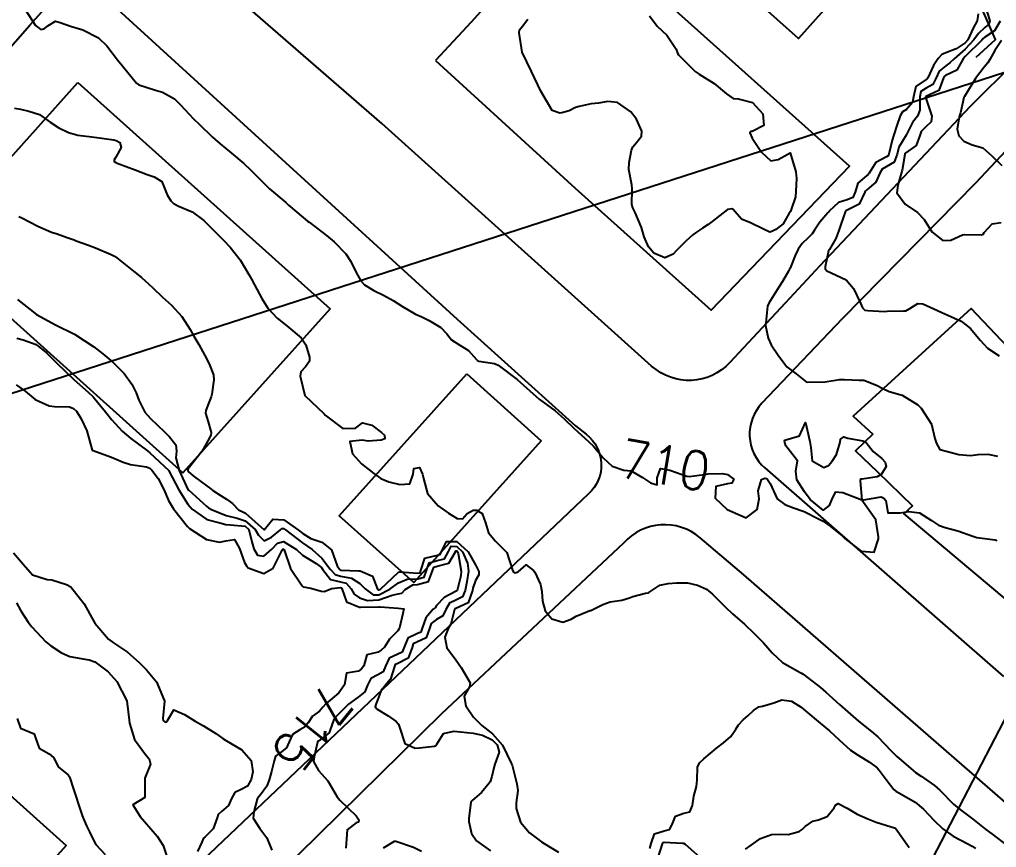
# Model space of a CAD drawing. Header units: metres. Extents: x 286371 to 293043, y 7462578 to 7466404.
# Drawn here: x 289994.6 to 290096.1, y 7463833.3 to 7463919.3 of the extents above; entities that cross this region are included whole.
import ezdxf
from ezdxf.enums import TextEntityAlignment as Align

# ---------------------------------------------------------------- set-up
doc = ezdxf.new("R2010")
doc.units = ezdxf.units.M
doc.header["$MEASUREMENT"] = 0
doc.linetypes.add('CONTINUO', pattern=[0])
for name, color, linetype in [('Cotas', 45, 'Continuous'), ('Curvas de Nivel 1m', 11, 'Continuous'), ('Curvas de Nivel 5m', 15, 'Continuous'), ('Divisas', 45, 'Continuous'), ('Edificações', 30, 'Continuous'), ('TEXTO', 45, 'Continuous'), ('Vias primárias', 230, 'Continuous')]:
    doc.layers.add(name, color=color, linetype=linetype)
doc.styles.add('Style-STANDARD', font='STANDARD.shx')

msp = doc.modelspace()

# ---------------------------------------------------------------- linework, layer by layer
at = {"layer": 'Curvas de Nivel 1m', "flags": 128}
for points, elevation in [([(290094.88, 7463920.71), (290095.35, 7463919.18), (290095.23, 7463918.8), (290094.84, 7463918.51), (290094.17, 7463917.86), (290093.71, 7463917.2), (290092.81, 7463916.24), (290091.66, 7463915.24), (290091.22, 7463914.81), (290090.78, 7463914.52), (290090.09, 7463913.95), (290089.78, 7463913.27), (290089.46, 7463912.57), (290088.75, 7463912.18), (290088.2, 7463911.84), (290088.08, 7463911.29), (290088.09, 7463909.91), (290087.84, 7463909.3), (290087.35, 7463908.64), (290086.66, 7463907.31), (290085.93, 7463906.05), (290085.73, 7463905.33), (290085.43, 7463904.52), (290084.61, 7463904.01), (290084.18, 7463903.78), (290083.94, 7463903.35), (290083.52, 7463902.43), (290082.58, 7463901.62), (290082.45, 7463901.5), (290082.4, 7463901.38), (290081.78, 7463900.16), (290080.55, 7463899.53), (290080.46, 7463899.5), (290080.38, 7463899.41), (290079.91, 7463898.02), (290079.68, 7463897.42), (290079.36, 7463896.56), (290078.7, 7463895.43), (290078.61, 7463895.3), (290078.47, 7463894.63), (290078.28, 7463893.62), (290078.28, 7463893.44), (290078.45, 7463893.21), (290078.88, 7463893), (290080.44, 7463892.28), (290081.21, 7463891.39), (290081.93, 7463889.85), (290082.13, 7463889.38), (290082.39, 7463889.14), (290082.68, 7463889.08), (290084.39, 7463888.99), (290084.72, 7463889.01), (290086.39, 7463889.05), (290086.63, 7463889.07), (290087.07, 7463889.3), (290087.88, 7463889.82), (290088.4, 7463889.79), (290089.55, 7463889.27), (290090.39, 7463888.88), (290091.02, 7463888.61), (290092.38, 7463887.99), (290093.37, 7463887.21), (290094.35, 7463886), (290095.13, 7463885.18), (290096.32, 7463884.39)], 708), ([(290094.14, 7463919.92), (290094.06, 7463919.2), (290093.62, 7463918.43), (290093.07, 7463917.21), (290092.82, 7463916.9), (290091.86, 7463916.28), (290090.8, 7463915.88), (290090.37, 7463915.7), (290090.01, 7463915.27), (290089.52, 7463914.54), (290088.93, 7463913.28), (290088.87, 7463913.17), (290088.76, 7463913.11), (290087.69, 7463912.36), (290087.43, 7463911.3), (290087.34, 7463910.69), (290086.71, 7463909.99), (290086.3, 7463909.73), (290086.06, 7463909.32), (290085.71, 7463908.3), (290085.39, 7463907.33), (290085.22, 7463906.78), (290084.88, 7463905.34), (290084.81, 7463905.16), (290084.63, 7463905.05), (290083.52, 7463904.46), (290082.82, 7463903.37), (290082.74, 7463903.23), (290082.6, 7463903.11), (290081.66, 7463902.31), (290081.37, 7463901.39), (290081.13, 7463900.83), (290080.56, 7463900.59), (290079.65, 7463900.33), (290078.69, 7463899.43), (290078.63, 7463899.35), (290078.54, 7463899.24), (290077.71, 7463898.26), (290077.17, 7463897.45), (290076.91, 7463897.05), (290076.5, 7463896.64), (290075.89, 7463896.07), (290075.48, 7463895.48), (290075.16, 7463894.8), (290074.62, 7463893.49), (290074.57, 7463893.38), (290074.45, 7463893.17), (290073.82, 7463892.11), (290073.44, 7463891.51), (290072.4, 7463889.87), (290072.27, 7463889.54), (290072.09, 7463887.82), (290072.08, 7463887.54), (290072.34, 7463886.23), (290072.65, 7463885.53), (290073.37, 7463884.47), (290074.07, 7463883.51), (290074.3, 7463883.25), (290075.27, 7463882.51), (290076.28, 7463881.7), (290076.46, 7463881.66), (290078.28, 7463881.69), (290079.77, 7463881.93), (290080.28, 7463881.94), (290081.79, 7463881.87), (290082.28, 7463881.85), (290083.61, 7463881.35), (290084.27, 7463880.98), (290084.92, 7463880.68), (290086.26, 7463880.31), (290087.9, 7463879.29), (290088.24, 7463878.95), (290089.29, 7463877.27), (290089.65, 7463875.8), (290089.82, 7463875.26), (290090.17, 7463874.67), (290090.96, 7463874.44), (290092.16, 7463874.14), (290093.34, 7463874.03), (290094.16, 7463874.15), (290095.16, 7463874.18), (290096.16, 7463873.97)], 709), ([(290096.45, 7463919.16), (290095.85, 7463918.16), (290094.83, 7463917.48), (290094.67, 7463917.34), (290094.54, 7463917.19), (290092.8, 7463915.47), (290092.61, 7463915.23), (290091.94, 7463914.08), (290090.77, 7463913.5), (290090.62, 7463913.4), (290090.57, 7463913.26), (290090.06, 7463911.95), (290088.73, 7463911.32), (290088.71, 7463911.31), (290088.7, 7463911.28), (290088.73, 7463911.15), (290089.34, 7463909.27), (290089.28, 7463908.68), (290088.68, 7463908.16), (290088.25, 7463907.71), (290088.09, 7463907.29), (290087.72, 7463906.23), (290086.64, 7463905.49), (290086.55, 7463905.4), (290086.53, 7463905.32), (290086.26, 7463903.67), (290086.15, 7463903.32), (290085.81, 7463902.1), (290085.7, 7463901.33), (290086.56, 7463900.15), (290087.85, 7463899.29), (290088.53, 7463898.54), (290089.33, 7463897.27), (290090.5, 7463896.38), (290091.33, 7463896.41), (290092.51, 7463896.96), (290092.74, 7463896.99), (290094.51, 7463896.97), (290094.67, 7463897.03), (290094.77, 7463897.19), (290095.62, 7463898.09), (290096.53, 7463898.25)], 707), ([(290096.56, 7463917.16), (290095.87, 7463916.1), (290095.36, 7463915.18), (290095.15, 7463914.82), (290094.78, 7463914.37), (290093.89, 7463913.2), (290092.73, 7463911.34), (290092.68, 7463911.27), (290092.66, 7463911.23), (290092.31, 7463909.63), (290092.19, 7463909.23), (290091.97, 7463907.94), (290092.15, 7463907.23), (290092.66, 7463906.7), (290093.54, 7463906.32), (290094.65, 7463906.01), (290095.57, 7463905.18), (290096.62, 7463904.17)], 706), ([(289994.1, 7463910.12), (289994.7, 7463910.01), (289995.58, 7463909.82), (289996.7, 7463909.45), (289997.81, 7463908.67), (289998.68, 7463908.07), (289999.7, 7463907.6), (290000.66, 7463907.32), (290002.13, 7463907.14), (290002.66, 7463907.08), (290004.42, 7463906.81), (290004.66, 7463906.76), (290005.02, 7463906.56), (290005.16, 7463906.04), (290004.63, 7463905.01), (290004.44, 7463904.75), (290004.45, 7463904.57), (290004.62, 7463904.47), (290004.77, 7463904.41), (290006.61, 7463903.72), (290007.88, 7463903.24), (290008.6, 7463902.97), (290009.39, 7463902.49), (290009.96, 7463901.1), (290010.32, 7463900.48), (290010.56, 7463900.23), (290011.04, 7463899.98), (290012.55, 7463899.34), (290013.77, 7463898.43), (290014.51, 7463897.68), (290015.78, 7463896.4), (290016.48, 7463895.68), (290017.53, 7463894.37), (290018.44, 7463892.85), (290018.71, 7463892.35), (290019.02, 7463891.75), (290019.77, 7463890.33), (290020.39, 7463889.35), (290021.37, 7463888.31), (290022.36, 7463887.49), (290023.87, 7463886.27), (290024.33, 7463885.53), (290024.71, 7463884.26), (290024.73, 7463883.84), (290024.3, 7463883.23), (290023.84, 7463882.73), (290023.77, 7463882.27), (290024.25, 7463880.26), (290026.23, 7463878.36), (290026.35, 7463878.23), (290028.2, 7463876.83), (290029.51, 7463876.88), (290030.21, 7463877.41), (290031.2, 7463877.17), (290032.2, 7463876.41), (290032.5, 7463876.14), (290032.55, 7463875.77), (290032.18, 7463875.62), (290030.83, 7463875.51), (290030.18, 7463875.63), (290028.9, 7463875.47), (290029.2, 7463874.19), (290030.14, 7463873.18), (290031.42, 7463872.16), (290032.12, 7463871.65), (290032.95, 7463871.29), (290034.11, 7463871), (290035.13, 7463871.07), (290035.48, 7463872.09), (290035.54, 7463872.68), (290036.13, 7463872.77), (290036.46, 7463872.08), (290036.55, 7463871.65), (290036.98, 7463870.07), (290038.08, 7463868.8), (290039.16, 7463868.04), (290040.06, 7463867.5), (290040.61, 7463867.46), (290041.11, 7463868.01), (290041.71, 7463868.36), (290042.07, 7463868.36), (290042.65, 7463867.99), (290043, 7463867.03), (290043.3, 7463865.98), (290044.02, 7463865.14), (290045.2, 7463863.95), (290045.79, 7463862.12), (290045.91, 7463861.94), (290045.97, 7463861.87), (290046.07, 7463861.83), (290046.4, 7463861.93), (290047.23, 7463862.67), (290047.98, 7463862.09), (290048.13, 7463861.9), (290048.71, 7463860.64), (290048.86, 7463859.89), (290048.93, 7463858.89), (290049.19, 7463857.89), (290049.9, 7463857.06), (290051.04, 7463856.71), (290051.9, 7463857.01), (290052.42, 7463857.32), (290053.58, 7463857.82), (290053.82, 7463857.91), (290053.92, 7463857.94), (290055.18, 7463858.55), (290055.93, 7463858.82), (290057.16, 7463858.99), (290057.94, 7463859.25), (290058.29, 7463859.39), (290059.6, 7463859.72), (290059.89, 7463859.77), (290059.95, 7463859.8), (290061.09, 7463860.56), (290061.96, 7463860.74), (290062.83, 7463860.8), (290063.96, 7463860.79), (290065.02, 7463860.57), (290065.94, 7463860.14), (290066.58, 7463859.61), (290067.91, 7463858.28), (290068.66, 7463857.58), (290069.89, 7463856.49), (290070.91, 7463855.55), (290071.86, 7463854.57), (290072.78, 7463853.52), (290073.83, 7463852.53), (290075.68, 7463851.48), (290075.81, 7463851.41), (290075.97, 7463851.31), (290077.79, 7463849.91), (290078.35, 7463849.44), (290079.77, 7463848.16), (290080.62, 7463847.4), (290081.74, 7463846.44), (290083.09, 7463845.36), (290083.72, 7463844.8), (290085.12, 7463843.33), (290085.69, 7463842.78), (290087.4, 7463841.3), (290087.66, 7463841.1), (290088.22, 7463840.72), (290089.63, 7463839.73), (290090.18, 7463839.26), (290091.6, 7463837.82), (290092.31, 7463837.22), (290093.58, 7463836.28), (290094.96, 7463835.18), (290095.56, 7463834.71), (290097.2, 7463833.49)], 711), ([(289994.54, 7463898.85), (289994.85, 7463898.72), (289996.52, 7463897.86), (289997.93, 7463897.25), (289998.51, 7463897.05), (289998.79, 7463896.94), (289999.66, 7463896.64), (290000.29, 7463896.42), (290000.5, 7463896.35), (290001.78, 7463895.89), (290002.49, 7463895.62), (290004.13, 7463894.92), (290004.48, 7463894.74), (290004.71, 7463894.56), (290006.45, 7463893.18), (290007.28, 7463892.52), (290008.42, 7463891.49), (290009.47, 7463890.49), (290010.39, 7463889.65), (290011.48, 7463888.46), (290012.35, 7463887.11), (290012.73, 7463886.44), (290013.22, 7463885.55), (290013.84, 7463884.42), (290014.3, 7463883.57), (290014.76, 7463882.41), (290014.79, 7463881.9), (290014.6, 7463880.41), (290014.53, 7463880.13), (290014.24, 7463879.42), (290013.95, 7463878.7), (290013.93, 7463878.42), (290014.21, 7463877.52), (290014.52, 7463876.41), (290014.47, 7463876.13), (290014.18, 7463875.57), (290013.53, 7463874.43), (290012.14, 7463872.63), (290012.07, 7463872.52), (290012.08, 7463872.46), (290012.13, 7463872.37), (290012.66, 7463871.91), (290014.11, 7463870.86), (290014.34, 7463870.66), (290014.67, 7463870.41), (290015.55, 7463869.85), (290016.09, 7463869.5), (290016.74, 7463869.04), (290017.35, 7463868.37), (290017.86, 7463868.15), (290018.07, 7463868.04), (290020.03, 7463866.32), (290020.93, 7463867.43), (290022.05, 7463867.36), (290023.58, 7463866.27), (290024.03, 7463865.91), (290024.86, 7463865.42), (290026.02, 7463865.04), (290027.02, 7463864.22), (290027.61, 7463862.58), (290027.85, 7463862.21), (290027.91, 7463862.15), (290027.97, 7463862.13), (290029.85, 7463862.05), (290029.97, 7463862.04), (290031.28, 7463861.48), (290031.78, 7463860.15), (290031.86, 7463860.06), (290031.94, 7463860.06), (290032.08, 7463860.14), (290033.97, 7463861.91), (290034.12, 7463861.96), (290035.97, 7463861.79), (290036.21, 7463861.85), (290036.29, 7463862.08), (290036.71, 7463863.36), (290038, 7463863.69), (290038.29, 7463863.76), (290038.44, 7463864.05), (290038.95, 7463865.11), (290040.02, 7463865.08), (290041.19, 7463864.01), (290041.98, 7463862.61), (290042.29, 7463861.99), (290042.32, 7463861.64), (290041.96, 7463861.03), (290041.69, 7463860.25), (290041.65, 7463860), (290041.2, 7463858.73), (290039.92, 7463858.15), (290039.83, 7463858.11), (290039.79, 7463858.03), (290039.4, 7463856.52), (290039.12, 7463856.04), (290038.77, 7463855.14), (290039, 7463854.04), (290039.84, 7463852.89), (290040.48, 7463852.01), (290041.39, 7463850.41), (290041.35, 7463850), (290040.78, 7463849.01), (290040.95, 7463848.01), (290041.74, 7463846.85), (290042.62, 7463845.98), (290043.71, 7463845.12), (290044.77, 7463843.95), (290045.67, 7463842.05), (290045.72, 7463841.93), (290045.75, 7463841.84), (290046.24, 7463839.93), (290046.34, 7463839.21), (290046.19, 7463837.93), (290046.18, 7463837.34), (290046.64, 7463835.92), (290047.56, 7463834.84), (290048.82, 7463833.89), (290049.54, 7463833.43), (290050.58, 7463832.81)], 712), ([(289994.41, 7463890.25), (289996.37, 7463888.69), (289998.36, 7463887.59), (290000.34, 7463886.63), (290002.32, 7463885.31), (290003.26, 7463884.59), (290004.3, 7463883.73), (290005.47, 7463882.56), (290006.27, 7463881.45), (290006.72, 7463880.54), (290006.99, 7463879.78), (290007.63, 7463878.52), (290008.21, 7463877.86), (290009.66, 7463876.49), (290010.19, 7463875.98), (290010.85, 7463875.15), (290010.91, 7463874.47), (290010.85, 7463873.78), (290011.18, 7463872.47), (290012.1, 7463870.51), (290012.15, 7463870.45), (290014.08, 7463868.73), (290014.25, 7463868.59), (290014.55, 7463868.42), (290016.07, 7463867.8), (290017.22, 7463867.53), (290018.05, 7463867.25), (290019.09, 7463866.34), (290019.43, 7463865.74), (290020.02, 7463865.17), (290020.78, 7463865.56), (290021.7, 7463866.3), (290021.9, 7463866.43), (290022.04, 7463866.43), (290022.24, 7463866.29), (290024.01, 7463864.97), (290024.99, 7463864.25), (290025.99, 7463863.36), (290026.88, 7463862.22), (290027.4, 7463861.65), (290027.96, 7463861.5), (290029.07, 7463861.3), (290029.95, 7463860.73), (290030.24, 7463860.46), (290030.49, 7463860.17), (290031.34, 7463859.55), (290031.94, 7463859.57), (290033.06, 7463860.13), (290033.95, 7463860.79), (290034.87, 7463861.19), (290035.96, 7463861.22), (290036.64, 7463861.39), (290036.88, 7463862.07), (290037.16, 7463862.89), (290037.99, 7463863.11), (290038.74, 7463863.3), (290039.15, 7463864.04), (290039.44, 7463864.61), (290040.01, 7463864.59), (290040.62, 7463864.02), (290041.13, 7463862.86), (290041.23, 7463862.01), (290041.06, 7463860.9), (290040.88, 7463860.01), (290040.6, 7463859.35), (290039.93, 7463859), (290039.27, 7463858.69), (290038.88, 7463858.04), (290038.57, 7463857.38), (290037.9, 7463856.98), (290037.37, 7463856.58), (290037.2, 7463856.06), (290036.85, 7463855.09), (290035.86, 7463854.62), (290035.5, 7463854.45), (290035.37, 7463854.09), (290034.97, 7463852.96), (290033.83, 7463852.4), (290033.63, 7463852.31), (290033.55, 7463852.12), (290033.14, 7463850.79), (290032.59, 7463850.13), (290032.2, 7463849.72), (290031.77, 7463848.61), (290031.65, 7463848.26), (290031.6, 7463848.15), (290031.54, 7463847.93), (290031.76, 7463847.69), (290032.89, 7463846.98), (290033.74, 7463846.38), (290033.97, 7463846.11), (290034.12, 7463845.71), (290034.61, 7463844.1), (290035.69, 7463843.61), (290036.13, 7463843.64), (290037.69, 7463843.82), (290037.85, 7463843.89), (290037.93, 7463844.05), (290038.63, 7463845.13), (290039.71, 7463845.38), (290040.4, 7463845.33), (290041.71, 7463845.19), (290042.7, 7463844.99), (290043.7, 7463844.49), (290044.2, 7463843.96), (290044.43, 7463843.21), (290043.98, 7463841.96), (290043.89, 7463841.73), (290043.64, 7463840.67), (290043.47, 7463840.13), (290043.39, 7463839.97), (290042.58, 7463839.02), (290041.61, 7463838.17), (290041.51, 7463838.09), (290041.46, 7463838), (290041.26, 7463836.32), (290041.26, 7463836), (290041.56, 7463834.74), (290042.08, 7463833.99), (290043.53, 7463832.95)], 713), ([(289994.34, 7463886.22), (289994.99, 7463886.05), (289996.33, 7463885.55), (289997.41, 7463884.68), (289998.3, 7463883.79), (289999.48, 7463882.65), (290000.27, 7463881.91), (290001.76, 7463880.61), (290002.25, 7463880.14), (290003.54, 7463878.58), (290004.21, 7463877.73), (290005.29, 7463876.56), (290006.18, 7463875.79), (290007.9, 7463874.52), (290008.16, 7463874.3), (290010.11, 7463872.48), (290010.13, 7463872.45), (290011.14, 7463870.47), (290012.08, 7463868.97), (290012.54, 7463868.45), (290014.06, 7463867.39), (290015.43, 7463867.03), (290016.05, 7463866.87), (290016.47, 7463866.81), (290018.04, 7463866.68), (290018.42, 7463866.35), (290018.73, 7463865.07), (290018.94, 7463864.35), (290019.33, 7463863.67), (290019.99, 7463863.58), (290020.83, 7463864.31), (290021.39, 7463864.92), (290022.02, 7463865.08), (290023.37, 7463864.27), (290024, 7463863.69), (290025.41, 7463862.82), (290025.98, 7463862.39), (290026.08, 7463862.23), (290026.89, 7463861.15), (290027.95, 7463860.89), (290028.53, 7463860.77), (290029.04, 7463860.19), (290029.36, 7463859.61), (290029.93, 7463859.25), (290030.75, 7463858.98), (290031.93, 7463859.04), (290033.32, 7463859.51), (290033.94, 7463859.65), (290034.31, 7463859.74), (290034.65, 7463860.1), (290035.46, 7463860.58), (290035.95, 7463860.63), (290037.08, 7463860.94), (290037.49, 7463862.06), (290037.62, 7463862.42), (290037.98, 7463862.52), (290039.19, 7463862.83), (290039.88, 7463864.03), (290039.92, 7463864.11), (290040.01, 7463864.11), (290040.09, 7463864.02), (290040.16, 7463863.86), (290040.48, 7463862.02), (290040.44, 7463861.54), (290040.04, 7463860.02), (290040.01, 7463859.96), (290039.94, 7463859.92), (290038.7, 7463859.28), (290037.92, 7463858.44), (290037.76, 7463858.22), (290037.57, 7463858.06), (290036.79, 7463857.18), (290036.42, 7463856.08), (290036.27, 7463855.69), (290035.88, 7463855.5), (290034.92, 7463855.04), (290034.55, 7463854.1), (290034.36, 7463853.59), (290033.84, 7463853.34), (290033, 7463852.96), (290032.6, 7463852.13), (290032.38, 7463851.57), (290031.81, 7463851.24), (290031.1, 7463850.86), (290030.76, 7463850.16), (290030.47, 7463849.48), (290029.78, 7463848.93), (290028.78, 7463848.19), (290027.75, 7463847.17), (290027.29, 7463846.67), (290027.1, 7463846.22), (290026.75, 7463845.2), (290025.71, 7463844.4), (290025.61, 7463844.34), (290025.55, 7463844.25), (290025.2, 7463842.73), (290025.15, 7463842.25), (290025.66, 7463841.29), (290026.62, 7463840.23), (290027.61, 7463838.58), (290027.87, 7463838.21), (290029.58, 7463836.59), (290029.83, 7463836.18), (290029.8, 7463835.95), (290029.57, 7463835.86), (290028.63, 7463835.13), (290028.57, 7463834.2), (290028.48, 7463833.25)], 714), ([(289994, 7463863.93), (289995.02, 7463862.71), (289995.97, 7463861.64), (289997.47, 7463861.16), (289997.96, 7463861.11), (289999.51, 7463860.64), (289999.95, 7463860.37), (290001.32, 7463858.61), (290001.9, 7463857.53), (290002.45, 7463856.6), (290003.86, 7463854.95), (290004.37, 7463854.57), (290005.84, 7463853.58), (290007.05, 7463852.53), (290007.81, 7463851.76), (290008.83, 7463850.5), (290009.63, 7463848.62), (290009.66, 7463848.49), (290009.5, 7463846.72), (290009.54, 7463846.49), (290009.73, 7463846.34), (290009.86, 7463846.35), (290009.97, 7463846.48), (290010.63, 7463847.59), (290011.74, 7463847.13), (290012.86, 7463846.44), (290013.73, 7463845.94), (290014.99, 7463845.13), (290015.71, 7463844.63), (290016.11, 7463844.39), (290017.69, 7463843.44), (290018.68, 7463842.35), (290018.84, 7463841.17), (290018.66, 7463840.35), (290018.3, 7463839.69), (290017.63, 7463839.32), (290016.98, 7463839.01), (290016.62, 7463838.38), (290016.31, 7463837.67), (290015.59, 7463837.03), (290015.25, 7463836.74), (290015.13, 7463836.4), (290014.72, 7463835.25), (290013.88, 7463834.42), (290013.71, 7463834.26), (290013.55, 7463833.86), (290013.09, 7463832.87)], 716), ([(289994.29, 7463858.72), (289994.74, 7463857.88), (289995.52, 7463856.7), (289995.89, 7463856.23), (289997.34, 7463854.67), (289997.85, 7463854.24), (289998.96, 7463853.52), (289999.83, 7463853.15), (290001.62, 7463852.82), (290001.83, 7463852.8), (290002.44, 7463852.6), (290003.81, 7463851.57), (290004.73, 7463850.56), (290005.76, 7463848.54), (290005.99, 7463846.54), (290006.05, 7463846.22), (290006.56, 7463844.53), (290007.68, 7463842.95), (290008.06, 7463842.51), (290008.21, 7463841.96), (290007.64, 7463840.51), (290007.61, 7463838.51), (290006.39, 7463837.74), (290007.15, 7463836.52), (290007.58, 7463836.02), (290008.91, 7463834.49), (290009.54, 7463833.52), (290009.86, 7463832.48)], 717), ([(290060.05, 7463833.21), (290060.19, 7463833.71), (290060.54, 7463834.73), (290061.56, 7463835.05), (290062.09, 7463835.17), (290062.39, 7463835.68), (290062.71, 7463836.55), (290063.59, 7463836.87), (290064.22, 7463837.02), (290064.5, 7463837.65), (290064.63, 7463838.64), (290064.89, 7463839.65), (290064.96, 7463840.33), (290065, 7463841.64), (290065.22, 7463842.1), (290065.68, 7463842.52), (290067, 7463843.61), (290067.7, 7463844.16), (290068.46, 7463844.83), (290068.99, 7463845.58), (290069.28, 7463846.03), (290069.74, 7463846.56), (290070.28, 7463847.02), (290070.84, 7463847.55), (290071.38, 7463847.92), (290071.76, 7463848), (290072.94, 7463848.34), (290073.77, 7463848.65), (290074.76, 7463848.49), (290075.76, 7463847.88), (290076.26, 7463847.47), (290077.74, 7463846.22), (290078.71, 7463845.43), (290079.71, 7463844.49), (290080.91, 7463843.4), (290081.69, 7463842.88), (290082.87, 7463842.17), (290083.67, 7463841.59), (290083.89, 7463841.35), (290084.61, 7463840.37), (290085.38, 7463839.33), (290085.62, 7463839.14), (290085.98, 7463838.96), (290087.6, 7463838.02), (290088.48, 7463837.28), (290089.58, 7463836.11), (290090.48, 7463835.25), (290091.55, 7463834.48), (290093.08, 7463833.67), (290093.54, 7463833.43), (290093.87, 7463833.2)], 712), ([(289994.37, 7463846.72), (289994.7, 7463845.69), (289995.71, 7463845.28), (289996.13, 7463845.11), (289996.27, 7463844.69), (289996.64, 7463843.63), (289997.68, 7463843.04), (289998.13, 7463842.66), (289998.66, 7463841.65), (289999.65, 7463840.86), (289999.82, 7463840.63), (290000.24, 7463839.25), (290000.46, 7463838.63), (290000.75, 7463837.77), (290001.12, 7463836.61), (290001.25, 7463836.28), (290001.57, 7463835.56), (290001.88, 7463834.93), (290002.01, 7463834.61), (290002.55, 7463833.6), (290003.52, 7463832.57)], 718), ([(290069.99, 7463833.12), (290070.57, 7463833.56), (290071.55, 7463834.24), (290072.68, 7463834.64), (290073.56, 7463834.67), (290074.41, 7463834.64), (290075.57, 7463834.96), (290075.87, 7463835.17), (290076.19, 7463835.47), (290077, 7463836.03), (290077.59, 7463836.18), (290078.49, 7463836.53), (290079.2, 7463837.42), (290079.33, 7463837.69), (290079.61, 7463837.89), (290080.54, 7463837.4), (290081.59, 7463836.75), (290082.68, 7463836.27), (290083.57, 7463835.95), (290085.56, 7463835.32), (290087, 7463833.3)], 713), ([(290032.41, 7463833.26), (290033.54, 7463833.96), (290033.7, 7463833.96), (290035.53, 7463833.32), (290036.35, 7463832.91)], 714), ([(290060.94, 7463832.28), (290061.37, 7463833.7), (290061.43, 7463833.81), (290061.55, 7463833.85), (290063.45, 7463833.76), (290063.55, 7463833.76), (290063.74, 7463833.66), (290065.52, 7463832.06)], 713)]:
    msp.add_lwpolyline(points, dxfattribs=dict(at, elevation=elevation))
at = {"layer": 'Curvas de Nivel 5m', "flags": 128}
for points, elevation in [([(289995.21, 7463920.36), (289996.28, 7463918.69), (289996.83, 7463918.28), (289997.16, 7463918.35), (289997.56, 7463918.67), (289998.36, 7463919.15), (289998.84, 7463919.03), (289999.92, 7463918.64), (290000.83, 7463918.37), (290001.2, 7463918.25), (290002.82, 7463917.43), (290003.68, 7463916.58), (290004.78, 7463915.15), (290005.26, 7463914.56), (290006.75, 7463912.71), (290007.01, 7463912.53), (290008.74, 7463911.99), (290009.46, 7463911.77), (290010.72, 7463911.07), (290011.33, 7463910.47), (290012.69, 7463909.02), (290013.28, 7463908.44), (290014.66, 7463907.09), (290015.45, 7463906.4), (290016.64, 7463905.44), (290017.9, 7463904.37), (290018.61, 7463903.71), (290019.97, 7463902.33), (290020.58, 7463901.75), (290022.25, 7463900.3), (290022.55, 7463900.03), (290024.06, 7463898.75), (290024.53, 7463898.38), (290024.69, 7463898.26), (290026.5, 7463896.89), (290027.28, 7463896.22), (290028.48, 7463894.98), (290029, 7463894.2), (290029.57, 7463893.06), (290030.07, 7463892.18), (290030.43, 7463891.76), (290031.41, 7463891.17), (290032.41, 7463890.7), (290033.41, 7463890.13), (290034.39, 7463889.51), (290035.74, 7463888.73), (290036.38, 7463888.44), (290037.16, 7463888.07), (290038.36, 7463887.33), (290038.98, 7463886.67), (290039.48, 7463886.04), (290040.34, 7463885.51), (290041.25, 7463884.93), (290042.06, 7463883.99), (290042.2, 7463883.87), (290042.31, 7463883.84), (290043.93, 7463883.58), (290044.3, 7463883.41), (290046.27, 7463881.92), (290048.25, 7463880.15), (290048.57, 7463879.89), (290050.23, 7463878.67), (290051.18, 7463877.85), (290052.2, 7463876.83), (290053.31, 7463875.82), (290054.17, 7463875.02), (290055.22, 7463873.79), (290056.14, 7463872.91), (290057.37, 7463872.52), (290058.13, 7463872.43), (290059.29, 7463871.73), (290060.12, 7463871.19), (290060.83, 7463870.98), (290060.81, 7463871.7), (290061.16, 7463872.68), (290062.14, 7463872.52), (290063.91, 7463871.87), (290064.13, 7463871.84), (290065.69, 7463872.07), (290066.13, 7463872.13), (290067.56, 7463872.17), (290068.13, 7463872.06), (290068.77, 7463871.58), (290068.56, 7463871.15), (290068.12, 7463871.1), (290066.92, 7463870.8), (290066.85, 7463869.61), (290068.08, 7463868.43), (290070.06, 7463867.56), (290071.21, 7463868.42), (290071.4, 7463869.54), (290071.31, 7463870.35), (290071.65, 7463871.54), (290072, 7463871.67), (290072.13, 7463871.64), (290072.29, 7463871.53), (290072.54, 7463871.11), (290073.28, 7463869.52), (290074.09, 7463868.93), (290074.99, 7463868.58), (290076.07, 7463868.2), (290077.58, 7463867.45), (290078.05, 7463867.19), (290078.79, 7463866.68), (290080.03, 7463865.67), (290080.31, 7463865.41), (290082, 7463864.1), (290083.36, 7463864), (290083.79, 7463865.36), (290083.81, 7463865.57), (290083.53, 7463867.36), (290082.08, 7463869.38), (290080.1, 7463870.15), (290079.31, 7463870.22), (290078.94, 7463869.43), (290078.69, 7463868.83), (290078.07, 7463868.36), (290076.72, 7463869.47), (290076.11, 7463870.24), (290075.32, 7463871.49), (290075.22, 7463872.41), (290075.4, 7463873.49), (290074.18, 7463875.04), (290074.03, 7463875.51), (290074.08, 7463875.62), (290074.19, 7463875.65), (290075.6, 7463876.08), (290076.21, 7463877.47), (290076.68, 7463875.47), (290076.77, 7463874.87), (290076.9, 7463873.46), (290078.14, 7463872.8), (290078.61, 7463872.98), (290078.98, 7463873.43), (290079.44, 7463874.15), (290079.83, 7463875.42), (290079.87, 7463875.73), (290080.19, 7463875.98), (290080.61, 7463875.83), (290082.19, 7463875.57), (290082.51, 7463875.37), (290083.26, 7463874.45), (290084.16, 7463873.72), (290084.49, 7463873.34), (290084.6, 7463872.89), (290084.13, 7463872.1), (290083.66, 7463871.82), (290082.12, 7463871.57), (290081.95, 7463871.56), (290081.91, 7463871.39), (290082.08, 7463869.38), (290084.09, 7463869.73), (290084.35, 7463869.61), (290084.57, 7463869.34), (290084.79, 7463868.07), (290086.07, 7463868.07), (290086.97, 7463868.21), (290088.07, 7463868.06), (290089.31, 7463867.27), (290090.05, 7463866.8), (290090.73, 7463866.56), (290092.04, 7463866.22), (290093.59, 7463865.64), (290094.03, 7463865.51), (290095.92, 7463865.27), (290096.03, 7463865.24), (290096.1, 7463865.16)], 710), ([(290060.03, 7463919.72), (290060.84, 7463918.65), (290061.83, 7463917.69), (290062.8, 7463916.23), (290062.95, 7463915.83), (290063.05, 7463915.67), (290064.77, 7463913.93), (290065.19, 7463913.64), (290066.75, 7463912.69), (290068.02, 7463911.6), (290068.73, 7463911.11), (290069.22, 7463911.08), (290070.72, 7463910.7), (290071.8, 7463909.54), (290071.91, 7463908.31), (290070.68, 7463907.7), (290070.54, 7463907.69), (290070.45, 7463907.56), (290070.67, 7463907), (290071.64, 7463905.54), (290072.63, 7463904.66), (290073.37, 7463904.78), (290074.64, 7463905.49), (290075.21, 7463903.49), (290075.29, 7463902.8), (290075.22, 7463901.48), (290075.17, 7463900.89), (290074.71, 7463899.49), (290074.65, 7463899.39), (290074.54, 7463899.2), (290073.92, 7463898.1), (290073.15, 7463897.51), (290072.72, 7463897.32), (290072.51, 7463897.25), (290071.85, 7463897.53), (290070.53, 7463898.2), (290069.57, 7463898.6), (290068.72, 7463899.58), (290068.56, 7463899.66), (290068.12, 7463899.59), (290066.53, 7463898.34), (290066.13, 7463898.03), (290065.52, 7463897.64), (290064.92, 7463897.25), (290064.51, 7463896.95), (290063.84, 7463896.33), (290063.16, 7463895.67), (290062.82, 7463895.34), (290062.48, 7463894.95), (290061.61, 7463894.55), (290060.48, 7463895.05), (290059.92, 7463895.72), (290059.48, 7463896.76), (290059.18, 7463897.73), (290058.55, 7463899.26), (290058.3, 7463899.75), (290058.19, 7463900.12), (290058.23, 7463901.75), (290058.18, 7463902.16), (290057.88, 7463903.76), (290057.9, 7463904.48), (290058.16, 7463905.75), (290058.31, 7463906.09), (290058.66, 7463906.54), (290059.19, 7463907.21), (290059.24, 7463907.74), (290058.69, 7463908.98), (290058.1, 7463909.75), (290056.72, 7463910.71), (290055.7, 7463910.81), (290054.72, 7463910.65), (290053.97, 7463910.56), (290052.71, 7463910.29), (290052.36, 7463910.19), (290051.69, 7463909.85), (290050.94, 7463909.62), (290050.7, 7463909.61), (290049.91, 7463909.88), (290048.73, 7463911.89), (290047.76, 7463913.91), (290046.79, 7463915.92), (290046.49, 7463917.93), (290046.52, 7463918.24), (290046.84, 7463918.63), (290047.39, 7463919.38)], 710), ([(289994.26, 7463881.38), (289995.21, 7463880.71), (289996.24, 7463879.84), (289997.71, 7463879.2), (289998.23, 7463879.13), (289999.8, 7463879.07), (290000.23, 7463878.92), (290000.52, 7463878.63), (290001.01, 7463877.83), (290001.59, 7463876.61), (290002.16, 7463874.6), (290004.15, 7463873.84), (290005.37, 7463873.34), (290006.14, 7463873.08), (290007.81, 7463872.85), (290008.14, 7463872.71), (290008.35, 7463872.51), (290009, 7463871.63), (290009.59, 7463870.49), (290010.09, 7463869.35), (290010.59, 7463868.48), (290012.05, 7463866.65), (290012.25, 7463866.45), (290014.02, 7463865.3), (290015.38, 7463865.04), (290016.02, 7463865.17), (290016.93, 7463865.29), (290017.46, 7463864.37), (290017.98, 7463862.92), (290018.18, 7463862.57), (290018.36, 7463862.36), (290019.97, 7463861.76), (290020.94, 7463862.32), (290021.9, 7463864.19), (290021.97, 7463864.29), (290021.99, 7463864.31), (290022, 7463864.32), (290022.04, 7463864.29), (290022.08, 7463864.22), (290022.75, 7463862.28), (290023.95, 7463860.49), (290024.08, 7463860.4), (290024.85, 7463860.25), (290025.94, 7463859.94), (290026.26, 7463859.91), (290027.04, 7463860.22), (290027.95, 7463860.3), (290028.03, 7463860.28), (290028.08, 7463860.2), (290028.55, 7463858.82), (290029.92, 7463858.27), (290030.01, 7463858.27), (290031.92, 7463858.29), (290032.07, 7463858.3), (290033.92, 7463858.18), (290034.53, 7463858.11), (290034.4, 7463857.61), (290034.06, 7463856.11), (290034, 7463856), (290033.88, 7463855.81), (290033.03, 7463854.96), (290032.52, 7463854.13), (290032.18, 7463853.81), (290031.85, 7463853.6), (290030.68, 7463853.32), (290030.35, 7463852.17), (290030.13, 7463851.86), (290029.82, 7463851.62), (290028.58, 7463851.43), (290028.37, 7463850.2), (290027.78, 7463849.37), (290026.43, 7463848.23), (290026.12, 7463847.88), (290025.75, 7463847.48), (290025.04, 7463846.96), (290024.6, 7463846.26), (290024.19, 7463845.81), (290023.72, 7463845.52), (290022.96, 7463845.04), (290022.63, 7463844.29), (290022.32, 7463843.67), (290021.69, 7463843.15), (290021.21, 7463842.78), (290021.05, 7463842.31), (290020.78, 7463841.2), (290020.52, 7463840.32), (290020.28, 7463839.68), (290019.62, 7463838.76), (290019.42, 7463838.53), (290019.29, 7463838.34), (290018.93, 7463837.01), (290018.89, 7463836.34), (290019.57, 7463835.27), (290020.29, 7463834.32), (290020.82, 7463833.02)], 715)]:
    msp.add_lwpolyline(points, dxfattribs=dict(at, elevation=elevation))
at = {"layer": 'Divisas'}
msp.add_lwpolyline([(290093.96, 7463915.4), (290095.96, 7463917.26), (290093.73, 7463922.34), (290090.69, 7463930.47), (290090.05, 7463933.51), (290083.16, 7463951.84), (290079.07, 7463964.66), (290078.16, 7463965.06), (290072.67, 7463985.95), (290069.26, 7464003.33), (290064.5, 7463996.94)], dxfattribs=at)
at = {"layer": 'Edificações'}
for points in [[(290061.57, 7463929.8), (290071.55, 7463940.93), (290073.5, 7463942.98), (290075.81, 7463945.57), (290089.93, 7463933.53), (290075.51, 7463917.35), (290061.57, 7463929.8)], [(290037.82, 7463915.07), (290052.32, 7463901.82), (290066.43, 7463889.14), (290080.8, 7463904.1), (290051.58, 7463930.27), (290051.58, 7463930.27), (290041.52, 7463919.04), (290037.82, 7463915.07)], [(290101, 7463881.31), (290093.44, 7463889.3), (290081.16, 7463878.12), (290083.2, 7463876.23), (290081.4, 7463874.52), (290083.71, 7463872.35), (290087.33, 7463868.8), (290086.42, 7463867.96), (290108.53, 7463849.4)]]:
    msp.add_lwpolyline(points, dxfattribs=at)
for points in [[(290000.68, 7463912.78), (290026.86, 7463889.27), (290011.57, 7463872.24), (289985.39, 7463895.76)], [(290041.06, 7463882.5), (290048.79, 7463875.56), (290035.54, 7463860.82), (290027.82, 7463867.76)], [(289974.03, 7463856.36), (289999.46, 7463833.52), (289966.51, 7463796.84), (289941.08, 7463819.68)]]:
    msp.add_lwpolyline(points, close=True, dxfattribs=at)
at = {"layer": 'TEXTO', "linetype": 'CONTINUO'}
for points in [[(289909.86, 7463853.34, 0), (290107.21, 7463917.19, 0)], [(290067.74, 7463790.4, 0), (290124.96, 7463900.6, 0)]]:
    msp.add_polyline3d(points, dxfattribs=at)
at = {"layer": 'Vias primárias'}
for points in [[(290127.44, 7463935.89, -0.017938), (290125.34, 7463931.25, -0.075996), (290123.73, 7463928.95, -0.037144), (290120.03, 7463925.61, -0.023775), (290116.15, 7463922.89, -0.070133), (290114.39, 7463922.1, -0.004512), (290108.02, 7463920.3, 0.065943), (290101.33, 7463917.49, 0.062915), (290098, 7463914.93), (290093.31, 7463910.29), (290077.72, 7463893.74), (290074.13, 7463889.87), (290069.77, 7463885.21), (290068.38, 7463883.7, -0.411699), (290060.25, 7463883.32), (290032.23, 7463908.51), (290010.19, 7463927.71, -0.322532), (290008.88, 7463933.3), (290015.7, 7463942.36), (290053.42, 7463987.04), (290056.31, 7463990.16, 0.220241), (290064.6, 7464015.74), (290059.94, 7464122.85, 0.036464)], [(290097.53, 7463906.25), (290093.88, 7463902.31), (290080.04, 7463888.24), (290071.7, 7463879.45, 0.424454), (290071.99, 7463872.74), (290096.8, 7463851.06)]]:
    msp.add_lwpolyline(points, format="xyb", dxfattribs=at)
at = {"layer": 'Vias primárias', "elevation": 724}
msp.add_lwpolyline([(289916.08, 7463828.39), (289929.21, 7463843.08), (289957.66, 7463875.4), (289995.68, 7463918.74), (289998.14, 7463921.51), (289999.68, 7463923.25, -0.283626), (290001.21, 7463923.71), (290040.05, 7463888.18), (290052.33, 7463877.1), (290053.45, 7463876.24, -0.46468), (290053.71, 7463870.05), (290001.91, 7463820.82), (289982.7, 7463802.96), (289968.88, 7463790.28), (289965.22, 7463786.69), (289963.37, 7463785.13, -0.325864), (289957.47, 7463785.41, 0.009974), (289946.61, 7463794.87), (289917, 7463820.74)], format="xyb", close=True, dxfattribs=at)
at = {"layer": 'Vias primárias'}
msp.add_lwpolyline([(290221.95, 7463731.11), (290143.32, 7463797.62), (290069.81, 7463861.64), (290065.29, 7463865.48, 0.408681), (290057.33, 7463864.91), (290038.44, 7463847.2), (290010.8, 7463820), (289972.2, 7463785.98, 0.003135), (289968.44, 7463782.06, 0.423106), (289968.73, 7463775.24), (289969.82, 7463774.27), (290029.76, 7463720.73), (290103.9, 7463656.44), (290125.78, 7463637.63, 0.43994), (290146.69, 7463638.36), (290195.33, 7463691.24, -0.070293), (290203.44, 7463697.9), (290208.08, 7463703.1), (290217.68, 7463713.66, 0.090579), (290219.79, 7463717.05, 0.047881), (290222.08, 7463723.13, 0.259533)], format="xyb", close=True, dxfattribs=at)

# ---------------------------------------------------------------- texts
at = {"layer": 'Cotas', "style": 'Style-STANDARD'}
for s, rotation, p in [('710', 350.618, (290061.63, 7463873.02, 710)), ('715', 231.6875, (290024.99, 7463845.68, 715))]:
    msp.add_text(s, height=4, rotation=rotation, dxfattribs=at).set_placement(p, align=Align.MIDDLE_CENTER)

doc.saveas('drawing.dxf')
